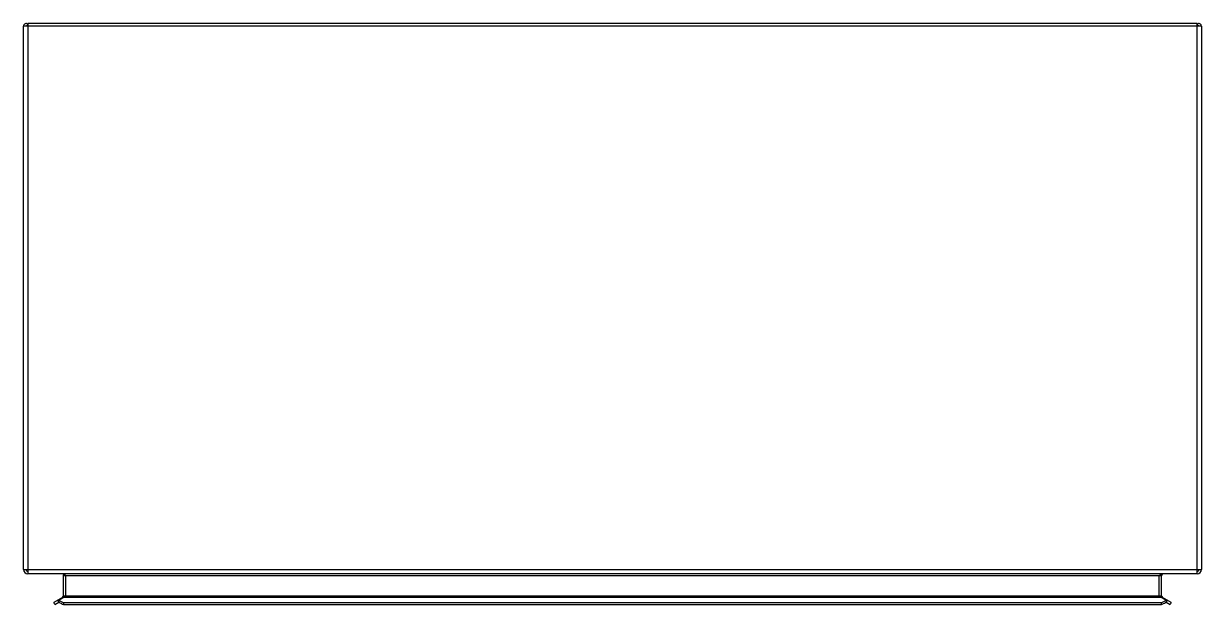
# Model space of a CAD drawing. Header units: millimetres. Extents: x 81 to 681, y 391 to 687.
import ezdxf

# ---------------------------------------------------------------- set-up
doc = ezdxf.new("R2010")
doc.units = ezdxf.units.MM
doc.header["$LTSCALE"] = 69.920739
doc.layers.add('PART', color=7, linetype='CONTINUOUS')

msp = doc.modelspace()

# ---------------------------------------------------------------- linework, layer by layer
at = {"layer": 'PART', "color": 7, "linetype": 'CONTINUOUS'}
for p, q in [((80.53, 408.95), (80.53, 685.41)), ((680.53, 685.41), (80.53, 685.41)), ((82.73, 686.46), (81.98, 685.52)), ((82.73, 686.76), (82.73, 406.75)), ((678.33, 686.76), (82.73, 686.76)), ((678.33, 406.75), (678.33, 686.76)), ((679.09, 685.52), (678.33, 686.46)), ((680.53, 685.41), (680.53, 408.95)), ((80.53, 408.95), (680.53, 408.95)), ((678.33, 406.75), (82.73, 406.75)), ((100.83, 395.6), (100.83, 405.75)), ((660.23, 405.75), (100.83, 405.75)), ((102.03, 395.6), (102.03, 405.75)), ((659.03, 395.6), (659.03, 405.75)), ((660.23, 395.6), (660.23, 405.75)), ((100.33, 394.73), (95.93, 392.19)), ((96.53, 391.15), (95.93, 392.19)), ((96.53, 391.15), (98.48, 392.28)), ((97.88, 393.31), (98.48, 392.28)), ((98.48, 393.31), (100.93, 394.73)), ((98.48, 392.28), (98.48, 393.31)), ((100.48, 394.47), (100.33, 394.73)), ((100.83, 395.6), (660.23, 395.6)), ((100.86, 392.19), (100.86, 391.15)), ((100.86, 392.19), (660.21, 392.19)), ((100.86, 391.15), (660.21, 391.15)), ((660.13, 394.73), (100.93, 394.73)), ((660.13, 394.73), (662.58, 393.31)), ((660.21, 391.15), (660.21, 392.19)), ((660.73, 394.73), (660.58, 394.47)), ((665.13, 392.19), (660.73, 394.73)), ((662.58, 393.31), (662.58, 392.28)), ((662.58, 392.28), (663.18, 393.31)), ((662.58, 392.28), (664.53, 391.15)), ((665.13, 392.19), (664.53, 391.15))]:
    msp.add_line(p, q, dxfattribs=at)
for centre, radius, start, end in [((81.88, 685.41), 1.35, 50.9772, 180), ((679.18, 685.41), 1.35, 0, 129.0228), ((679.18, 685.41), 0.15, 0, 129.0228), ((82.73, 408.95), 2.2, 180, 270), ((82.73, 408.95), 1, 180, 270), ((678.33, 408.95), 2.2, 270, 360), ((678.33, 408.95), 1, 270, 360), ((99.83, 405.75), 1, 0, 29.99998), ((661.23, 405.75), 1, 119.99998, 180), ((107.9, 410.31), 19.43, 240.99938, 242.41676), ((108.29, 411.04), 20.26, 242.41407, 243.4581), ((108.55, 411.58), 20.86, 243.45625, 244.05361), ((108.98, 412.46), 21.84, 244.06223, 245.79224), ((109.75, 414.19), 23.73, 245.8003, 247.98069), ((99.83, 395.6), 1, 300.00863, 360), ((651.31, 414.19), 23.73, 292.01931, 294.1997), ((661.23, 395.6), 1, 180, 239.99137), ((652.08, 412.46), 21.84, 294.20776, 295.93777), ((652.51, 411.58), 20.86, 295.94639, 296.54375), ((652.99, 410.62), 19.78, 296.52789, 298.9891)]:
    msp.add_arc(centre, radius, start, end, dxfattribs=at)
for points in [[(82.07, 408.45), (81.95, 408.61), (81.84, 408.78), (81.73, 408.95)], [(659.77, 406.25), (659.51, 406.09), (659.27, 405.92), (659.03, 405.75)], [(100.93, 394.73), (101.06, 394.79), (101.18, 394.87), (101.3, 394.95)], [(101.3, 394.95), (101.43, 395.05), (101.55, 395.15), (101.67, 395.25)], [(101.67, 395.25), (101.79, 395.37), (101.91, 395.48), (102.03, 395.6)], [(659.03, 395.6), (659.28, 395.36), (659.53, 395.11), (659.82, 394.91)], [(659.82, 394.91), (659.92, 394.85), (660.02, 394.78), (660.13, 394.73)]]:
    msp.add_open_spline(points, degree=3, dxfattribs=at)
for points, knots in [([(102.03, 405.75), (101.91, 405.84), (101.45, 406.16), (100.96, 406.47), (100.57, 406.61)], [0, 0, 0, 0, 0.262876, 1, 1, 1, 1]), ([(661.23, 406.75), (661.11, 406.75), (660.59, 406.7), (660.1, 406.46), (659.77, 406.25)], [0, 0, 0, 0, 0.235383, 1, 1, 1, 1]), ([(98.48, 392.28), (98.67, 392.17), (99.44, 391.76), (100.24, 391.4), (100.86, 391.15)], [0, 0, 0, 0, 0.241458, 1, 1, 1, 1]), ([(660.21, 391.15), (660.42, 391.23), (661.23, 391.57), (662.01, 391.96), (662.58, 392.28)], [0, 0, 0, 0, 0.2585, 1, 1, 1, 1])]:
    msp.add_open_spline(points, degree=3, knots=knots, dxfattribs=at)

doc.saveas('drawing.dxf')
